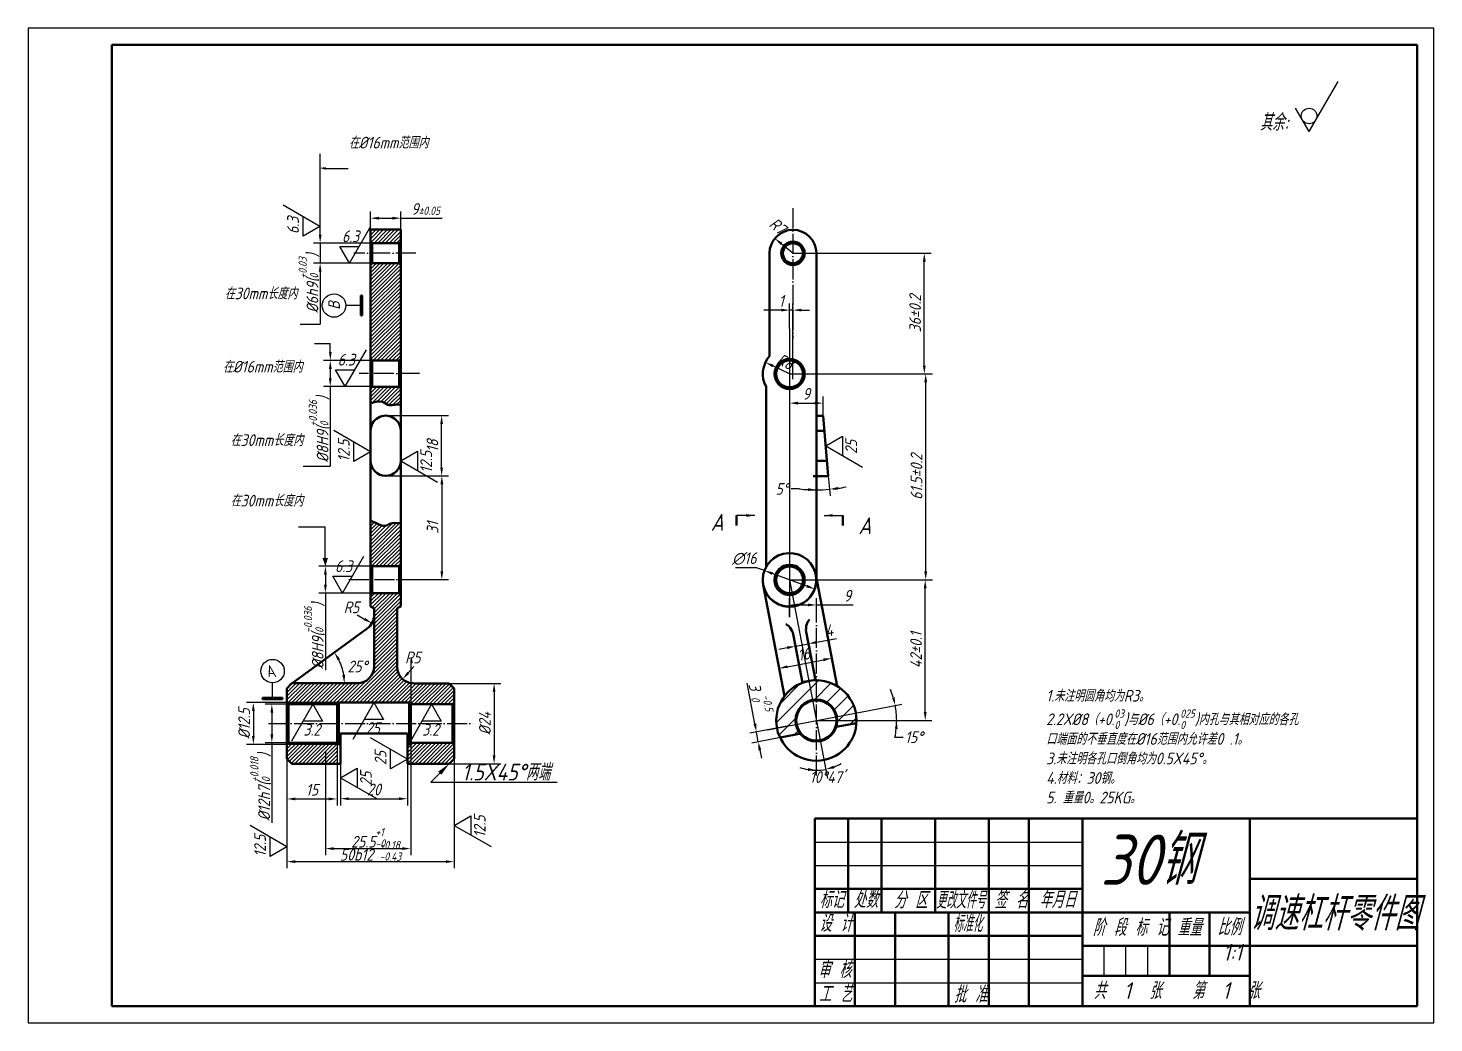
# Model space of a CAD drawing. Header units: millimetres. Extents: x 0 to 856, y 0 to 298.
# Drawn here: x 0 to 420, y 0 to 297 of the extents above; entities that cross this region are included whole.
import ezdxf
from ezdxf import colors
from ezdxf.entities.mleader import LeaderData, LeaderLine
from ezdxf.enums import TextEntityAlignment as Align
from ezdxf.math import Vec2, Vec3

# ---------------------------------------------------------------- set-up
doc = ezdxf.new("R2010")
doc.units = ezdxf.units.MM
doc.linetypes.add('点画线-25', pattern=[7.625, 6, -0.75, 0.125, -0.75])
for name, color, linetype, lineweight in [('图框标题栏-文字', 4, 'Continuous', 25), ('图框标题栏-粗实线', 7, 'Continuous', 50), ('图框标题栏-细实线', 3, 'Continuous', 25), ('尺寸', 2, 'Continuous', 25), ('文字及注释', 4, 'Continuous', 25), ('粗实线', 7, 'Continuous', 50), ('细实线', 3, 'Continuous', 25), ('细点画线', 1, '点画线-25', 25)]:
    doc.layers.add(name, color=color, linetype=linetype, lineweight=lineweight)
doc.styles.add('工程字体', font='gbeitc.shx', dxfattribs={"bigfont": 'gbcbig.shx'})
doc.dimstyles.new('国标', dxfattribs={"dimtxt": 3.5, "dimasz": 2.5, "dimexe": 2, "dimexo": 0, "dimgap": 1, "dimtad": 1, "dimdec": 3, "dimdsep": 46, "dimtxsty": '工程字体', "dimcen": 2.5, "dimclrd": 256, "dimclre": 256, "dimclrt": 256, "dimazin": 2, "dimtm": 1e-09, "dimtfac": 0.7, "dimtdec": 3, "dimtmove": 0, "dimatfit": 2, "dimfxl": 2, "dimlwd": -1, "dimlwe": -1, "dimarcsym": 0})
doc.dimstyles.new('国标$2', dxfattribs={"dimtxt": 3.5, "dimasz": 2.5, "dimexe": 2, "dimexo": 0, "dimgap": 1, "dimtad": 0, "dimtih": 1, "dimtoh": 1, "dimdec": 3, "dimdsep": 46, "dimtxsty": '工程字体', "dimcen": 2.5, "dimclrd": 256, "dimclre": 256, "dimclrt": 256, "dimazin": 2, "dimtm": 1e-09, "dimtfac": 0.7, "dimtdec": 3, "dimtmove": 0, "dimatfit": 2, "dimfxl": 2, "dimlwd": -1, "dimlwe": -1, "dimarcsym": 0})
doc.dimstyles.new('国标$3', dxfattribs={"dimtxt": 3.5, "dimasz": 2.5, "dimexe": 2, "dimexo": 0, "dimgap": 1, "dimtad": 1, "dimtoh": 1, "dimdec": 3, "dimdsep": 46, "dimtxsty": '工程字体', "dimcen": 2.5, "dimclrd": 256, "dimclre": 256, "dimclrt": 256, "dimazin": 2, "dimtm": 1e-09, "dimtfac": 0.7, "dimtdec": 3, "dimtmove": 0, "dimatfit": 2, "dimfxl": 2, "dimlwd": -1, "dimlwe": -1, "dimarcsym": 0})
doc.dimstyles.new('国标$4', dxfattribs={"dimtxt": 3.5, "dimasz": 2.5, "dimexe": 2, "dimexo": 0, "dimgap": 1, "dimtad": 1, "dimtoh": 1, "dimdec": 3, "dimdsep": 46, "dimtxsty": '工程字体', "dimcen": 2.5, "dimclrd": 256, "dimclre": 256, "dimclrt": 256, "dimazin": 2, "dimtm": 1e-09, "dimtfac": 0.7, "dimtdec": 3, "dimtmove": 0, "dimatfit": 2, "dimfxl": 2, "dimlwd": -1, "dimlwe": -1, "dimarcsym": 0})

# ---------------------------------------------------------------- blocks, each defined once
blk = doc.blocks.new('*D14')
at = {"layer": 'Defpoints', "color": 0}
for p in [(227.5, 193.76), (268.17, 193.76), (227.5, 132.28)]:
    blk.add_point(p, dxfattribs=at)
at = {"layer": '尺寸'}
for p, q in [((227.5, 193.76), (270.17, 193.76)), ((268.17, 134.78), (268.17, 191.26)), ((227.5, 132.28), (270.17, 132.28))]:
    blk.add_line(p, q, dxfattribs=at)
for points in [[(267.76, 191.26), (268.59, 191.26), (268.17, 193.76)], [(267.76, 134.78), (268.59, 134.78), (268.17, 132.28)]]:
    blk.add_solid(points, dxfattribs=at)
at = {"layer": '尺寸', "insert": (265.42, 163.02), "char_height": 3.5, "attachment_point": 5, "rotation": 90, "style": '工程字体'}
blk.add_mtext('61.5%%P0.2', dxfattribs=at)
blk = doc.blocks.new('*D15')
at = {"layer": 'Defpoints', "color": 0}
for p in [(227.5, 132.28), (268.03, 132.28), (235.5, 90.28)]:
    blk.add_point(p, dxfattribs=at)
at = {"layer": '尺寸'}
for p, q in [((227.5, 132.28), (270.03, 132.28)), ((268.03, 92.78), (268.03, 129.78)), ((235.5, 90.28), (270.03, 90.28))]:
    blk.add_line(p, q, dxfattribs=at)
for points in [[(267.61, 129.78), (268.44, 129.78), (268.03, 132.28)], [(267.61, 92.78), (268.44, 92.78), (268.03, 90.28)]]:
    blk.add_solid(points, dxfattribs=at)
at = {"layer": '尺寸', "insert": (265.28, 111.28), "char_height": 3.5, "attachment_point": 5, "rotation": 90, "style": '工程字体'}
blk.add_mtext('42%%P0.1', dxfattribs=at)
blk = doc.blocks.new('*D16')
at = {"layer": 'Defpoints', "color": 0}
for p in [(229.24, 112.45), (233.17, 113.2), (233.17, 113.2)]:
    blk.add_point(p, dxfattribs=at)
at = {"layer": '尺寸'}
for p, q in [((229.24, 112.45), (228.87, 114.42)), ((233.17, 113.2), (232.8, 115.17)), ((235.63, 113.67), (241.48, 114.79)), ((226.79, 111.99), (224.33, 111.52)), ((229.24, 112.45), (233.17, 113.2))]:
    blk.add_line(p, q, dxfattribs=at)
for points in [[(235.55, 114.08), (235.71, 113.26), (233.17, 113.2)], [(226.71, 112.4), (226.86, 111.58), (229.24, 112.45)]]:
    blk.add_solid(points, dxfattribs=at)
at = {"layer": '尺寸', "insert": (239.27, 117.16), "char_height": 3.5, "attachment_point": 5, "rotation": 10.7833, "style": '工程字体'}
blk.add_mtext('4', dxfattribs=at)
blk = doc.blocks.new('*D17')
at = {"layer": 'Defpoints', "color": 0}
for p in [(220.29, 197.22), (227.5, 193.76)]:
    blk.add_point(p, dxfattribs=at)
at = {"layer": '尺寸'}
blk.add_line((227.5, 193.76), (222.54, 196.14), dxfattribs=at)
blk.add_solid([(222.72, 196.51), (222.36, 195.76), (220.29, 197.22)], dxfattribs=at)
at = {"layer": '尺寸', "insert": (226.21, 197.43), "char_height": 3.5, "attachment_point": 5, "rotation": 334.3964, "style": '工程字体'}
blk.add_mtext('R8', dxfattribs=at)
blk = doc.blocks.new('*D18')
at = {"layer": 'Defpoints', "color": 0}
for p in [(235.5, 181.28), (237.5, 181.28), (235.5, 167.78), (239.08, 163.28), (238.12, 159.21)]:
    blk.add_point(p, dxfattribs=at)
at = {"layer": '尺寸'}
for p, q in [((235.5, 167.78), (235.5, 157.13)), ((239.08, 163.28), (239.6, 157.31)), ((230.51, 159.41), (228.01, 159.41))]:
    blk.add_line(p, q, dxfattribs=at)
for start, end in [(278.1833, 281.3665), (263.631, 270), (263.6335, 266.8167), (270, 275)]:
    blk.add_arc((235.5, 204.14), 45, start, end, dxfattribs=at)
for points in [[(233.02, 159.62), (232.99, 158.79), (235.5, 159.13)], [(241.96, 159.18), (241.86, 160.01), (239.42, 159.3)]]:
    blk.add_solid(points, dxfattribs=at)
at = {"layer": '尺寸', "insert": (225.22, 159.41), "char_height": 3.5, "attachment_point": 5, "style": '工程字体'}
blk.add_mtext('5°', dxfattribs=at)
blk = doc.blocks.new('*D19')
at = {"layer": 'Defpoints', "color": 0}
for p in [(219.99, 135.03), (235.01, 129.53)]:
    blk.add_point(p, dxfattribs=at)
at = {"layer": '尺寸'}
for p, q in [((217.64, 135.89), (211.32, 135.89)), ((219.99, 135.03), (217.64, 135.89)), ((232.67, 130.38), (222.34, 134.17))]:
    blk.add_line(p, q, dxfattribs=at)
for points in [[(222.48, 134.56), (222.19, 133.78), (219.99, 135.03)], [(232.81, 130.78), (232.52, 129.99), (235.01, 129.53)]]:
    blk.add_solid(points, dxfattribs=at)
at = {"layer": '尺寸', "insert": (213.98, 138.64), "char_height": 3.5, "attachment_point": 5, "style": '工程字体'}
blk.add_mtext('∅16', dxfattribs=at)
blk = doc.blocks.new('*D20')
at = {"layer": 'Defpoints', "color": 0}
for p in [(235.5, 124.77), (227.5, 121.15), (235.5, 121.15)]:
    blk.add_point(p, dxfattribs=at)
at = {"layer": '尺寸'}
for p, q in [((227.5, 121.15), (227.5, 126.77)), ((235.5, 121.15), (235.5, 126.77)), ((230, 124.77), (233, 124.77)), ((235.5, 124.77), (246.51, 124.77))]:
    blk.add_line(p, q, dxfattribs=at)
for points in [[(230, 125.19), (230, 124.36), (227.5, 124.77)], [(233, 125.19), (233, 124.36), (235.5, 124.77)]]:
    blk.add_solid(points, dxfattribs=at)
at = {"layer": '尺寸', "insert": (244.78, 127.52), "char_height": 3.5, "attachment_point": 5, "style": '工程字体'}
blk.add_mtext('9', dxfattribs=at)
blk = doc.blocks.new('*D21')
at = {"layer": 'Defpoints', "color": 0}
for p in [(251.29, 93.28), (259.31, 93.28), (235.5, 90.28), (255.06, 90.28), (220.96, 87.51)]:
    blk.add_point(p, dxfattribs=at)
at = {"layer": '尺寸'}
for p, q in [((251.29, 93.28), (261.04, 95.14)), ((255.06, 90.28), (261.5, 90.28)), ((258.98, 85.3), (261.48, 85.3))]:
    blk.add_line(p, q, dxfattribs=at)
for start, end in [(16.7544, 22.7255), (0, 10.7833), (348.0415, 0), (348.0578, 354.0289)]:
    blk.add_arc((235.5, 90.28), 24, start, end, dxfattribs=at)
for points in [[(258.89, 97.29), (258.08, 97.1), (259.08, 94.77)], [(258.96, 87.8), (259.79, 87.76), (259.5, 90.28)]]:
    blk.add_solid(points, dxfattribs=at)
at = {"layer": '尺寸', "insert": (264.67, 85.3), "char_height": 3.5, "attachment_point": 5, "style": '工程字体'}
blk.add_mtext('15%%D', dxfattribs=at)
blk = doc.blocks.new('*D22')
at = {"layer": 'Defpoints', "color": 0}
for p in [(111.32, 240.25), (102.32, 236.83), (111.32, 236.83)]:
    blk.add_point(p, dxfattribs=at)
at = {"layer": '尺寸'}
for p, q in [((102.32, 236.83), (102.32, 242.25)), ((104.82, 240.25), (108.82, 240.25)), ((111.32, 236.83), (111.32, 242.25)), ((111.32, 240.25), (123.7, 240.25))]:
    blk.add_line(p, q, dxfattribs=at)
for points in [[(104.82, 240.67), (104.82, 239.83), (102.32, 240.25)], [(108.82, 240.67), (108.82, 239.83), (111.32, 240.25)]]:
    blk.add_solid(points, dxfattribs=at)
at = {"layer": '尺寸', "insert": (118.76, 243), "char_height": 3.5, "attachment_point": 5, "style": '工程字体'}
blk.add_mtext('9{\\H2.450000;±0.05}', dxfattribs=at)
blk = doc.blocks.new('*D23')
at = {"layer": 'Defpoints', "color": 0}
for p in [(106.82, 136.33), (88.82, 128.33), (106.82, 128.33)]:
    blk.add_point(p, dxfattribs=at)
at = {"layer": '尺寸'}
for p, q in [((106.82, 136.33), (86.82, 136.33)), ((88.82, 133.83), (88.82, 130.83)), ((106.82, 128.33), (86.82, 128.33)), ((88.82, 128.33), (88.82, 105.26))]:
    blk.add_line(p, q, dxfattribs=at)
for points in [[(88.41, 133.83), (89.24, 133.83), (88.82, 136.33)], [(88.41, 130.83), (89.24, 130.83), (88.82, 128.33)]]:
    blk.add_solid(points, dxfattribs=at)
at = {"layer": '尺寸', "insert": (85.5, 115.55), "char_height": 3.5, "attachment_point": 5, "rotation": 90, "style": '工程字体'}
blk.add_mtext('%%C8H9({\\H0.7x;\\S-0.036^ 0;})', dxfattribs=at)
blk = doc.blocks.new('*D24')
at = {"layer": 'Defpoints', "color": 0}
for p in [(120.64, 101.37), (120.64, 77.37), (139.22, 77.37)]:
    blk.add_point(p, dxfattribs=at)
at = {"layer": '尺寸'}
for p, q in [((120.64, 101.37), (141.22, 101.37)), ((139.22, 98.87), (139.22, 79.87)), ((120.64, 77.37), (141.22, 77.37))]:
    blk.add_line(p, q, dxfattribs=at)
for points in [[(138.8, 98.87), (139.63, 98.87), (139.22, 101.37)], [(138.8, 79.87), (139.63, 79.87), (139.22, 77.37)]]:
    blk.add_solid(points, dxfattribs=at)
at = {"layer": '尺寸', "insert": (136.47, 89.37), "char_height": 3.5, "attachment_point": 5, "rotation": 90, "style": '工程字体'}
blk.add_mtext('%%C24', dxfattribs=at)
blk = doc.blocks.new('*D25')
at = {"layer": 'Defpoints', "color": 0}
for p in [(106.82, 163.31), (110.82, 132.33), (123.61, 132.33)]:
    blk.add_point(p, dxfattribs=at)
at = {"layer": '尺寸'}
for p, q in [((106.82, 163.31), (125.61, 163.31)), ((123.61, 160.81), (123.61, 134.83)), ((110.82, 132.33), (125.61, 132.33))]:
    blk.add_line(p, q, dxfattribs=at)
for points in [[(123.19, 160.81), (124.03, 160.81), (123.61, 163.31)], [(123.19, 134.83), (124.03, 134.83), (123.61, 132.33)]]:
    blk.add_solid(points, dxfattribs=at)
at = {"layer": '尺寸', "insert": (120.86, 147.82), "char_height": 3.5, "attachment_point": 5, "rotation": 90, "style": '工程字体'}
blk.add_mtext('31', dxfattribs=at)
blk = doc.blocks.new('*D13')
at = {"layer": 'Defpoints', "color": 0}
for p in [(106.82, 181.3), (123.55, 181.3), (106.82, 163.31)]:
    blk.add_point(p, dxfattribs=at)
at = {"layer": '尺寸'}
for p, q in [((106.82, 181.3), (125.55, 181.3)), ((123.55, 165.81), (123.55, 178.8)), ((106.82, 163.31), (125.55, 163.31))]:
    blk.add_line(p, q, dxfattribs=at)
for points in [[(123.13, 178.8), (123.96, 178.8), (123.55, 181.3)], [(123.13, 165.81), (123.96, 165.81), (123.55, 163.31)]]:
    blk.add_solid(points, dxfattribs=at)
at = {"layer": '尺寸', "insert": (120.8, 172.3), "char_height": 3.5, "attachment_point": 5, "rotation": 90, "style": '工程字体'}
blk.add_mtext('18', dxfattribs=at)
blk = doc.blocks.new('*D26')
at = {"layer": 'Defpoints', "color": 0}
for p in [(93.32, 79.54), (113.32, 79.54), (113.32, 66.93)]:
    blk.add_point(p, dxfattribs=at)
at = {"layer": '尺寸'}
for p, q in [((93.32, 79.54), (93.32, 64.93)), ((113.32, 79.54), (113.32, 64.93)), ((95.82, 66.93), (110.82, 66.93))]:
    blk.add_line(p, q, dxfattribs=at)
for points in [[(95.82, 67.34), (95.82, 66.51), (93.32, 66.93)], [(110.82, 67.34), (110.82, 66.51), (113.32, 66.93)]]:
    blk.add_solid(points, dxfattribs=at)
at = {"layer": '尺寸', "insert": (103.32, 69.68), "char_height": 3.5, "attachment_point": 5, "style": '工程字体'}
blk.add_mtext('20', dxfattribs=at)
blk = doc.blocks.new('*D27')
at = {"layer": 'Defpoints', "color": 0}
for p in [(114.32, 108.53), (88.82, 80.91), (114.32, 52.03)]:
    blk.add_point(p, dxfattribs=at)
at = {"layer": '尺寸'}
for p, q in [((114.32, 108.53), (114.32, 50.03)), ((88.82, 80.91), (88.82, 50.03)), ((91.32, 52.03), (111.82, 52.03))]:
    blk.add_line(p, q, dxfattribs=at)
for points in [[(91.32, 52.45), (91.32, 51.61), (88.82, 52.03)], [(111.82, 52.45), (111.82, 51.61), (114.32, 52.03)]]:
    blk.add_solid(points, dxfattribs=at)
at = {"layer": '尺寸', "insert": (101.57, 55.28), "char_height": 3.5, "attachment_point": 5, "style": '工程字体'}
blk.add_mtext('25.5{\\H2.450000;\\S+1^ -0;}', dxfattribs=at)
blk = doc.blocks.new('*D28')
at = {"layer": 'Defpoints', "color": 0}
for p in [(77.32, 81), (127.32, 81), (127.32, 48.14)]:
    blk.add_point(p, dxfattribs=at)
at = {"layer": '尺寸'}
for p, q in [((77.32, 81), (77.32, 46.14)), ((127.32, 81), (127.32, 46.14)), ((79.82, 48.14), (124.82, 48.14))]:
    blk.add_line(p, q, dxfattribs=at)
for points in [[(79.82, 48.55), (79.82, 47.72), (77.32, 48.14)], [(124.82, 48.55), (124.82, 47.72), (127.32, 48.14)]]:
    blk.add_solid(points, dxfattribs=at)
at = {"layer": '尺寸', "insert": (102.32, 51.38), "char_height": 3.5, "attachment_point": 5, "style": '工程字体'}
blk.add_mtext('50b12 {\\H0.7x;\\S-0.18^ -0.43;}', dxfattribs=at)
blk = doc.blocks.new('*D29')
at = {"layer": 'Defpoints', "color": 0}
for p in [(85.07, 95.12), (72.82, 83.62), (85.07, 83.62)]:
    blk.add_point(p, dxfattribs=at)
at = {"layer": '尺寸'}
for p, q in [((85.07, 95.12), (70.82, 95.12)), ((72.82, 92.62), (72.82, 86.12)), ((85.07, 83.62), (70.82, 83.62)), ((72.82, 83.62), (72.82, 59.7))]:
    blk.add_line(p, q, dxfattribs=at)
for points in [[(72.41, 92.62), (73.24, 92.62), (72.82, 95.12)], [(72.41, 86.12), (73.24, 86.12), (72.82, 83.62)]]:
    blk.add_solid(points, dxfattribs=at)
at = {"layer": '尺寸', "insert": (69.5, 70.41), "char_height": 3.5, "attachment_point": 5, "rotation": 90, "style": '工程字体'}
blk.add_mtext('%%C12h7({\\H0.7x;\\S+0.018^ 0;})', dxfattribs=at)
blk = doc.blocks.new('*D30')
at = {"layer": 'Defpoints', "color": 0}
for p in [(94.15, 95.62), (67.29, 83.12), (93.07, 83.12)]:
    blk.add_point(p, dxfattribs=at)
at = {"layer": '尺寸'}
for p, q in [((94.15, 95.62), (65.29, 95.62)), ((67.29, 93.12), (67.29, 85.62)), ((93.07, 83.12), (65.29, 83.12))]:
    blk.add_line(p, q, dxfattribs=at)
for points in [[(66.87, 93.12), (67.7, 93.12), (67.29, 95.62)], [(66.87, 85.62), (67.7, 85.62), (67.29, 83.12)]]:
    blk.add_solid(points, dxfattribs=at)
at = {"layer": '尺寸', "insert": (64.54, 89.37), "char_height": 3.5, "attachment_point": 5, "rotation": 90, "style": '工程字体'}
blk.add_mtext('%%C12.5', dxfattribs=at)
blk = doc.blocks.new('粗糙度正向')
at = {"layer": '文字及注释'}
for p, q in [((0, 0), (6.35, 11)), ((0, 0), (-2.89, 5)), ((-2.89, 5), (2.89, 5))]:
    blk.add_line(p, q, dxfattribs=at)
at = {"layer": '文字及注释', "style": '工程字体'}
blk.add_attdef('CCD', text='', height=3.5, dxfattribs=at).set_placement((0.31, 8.02), align=Align.MIDDLE_CENTER)
blk = doc.blocks.new('粗糙度反向')
at = {"layer": '文字及注释'}
for p, q in [((0, 0), (-6.35, -11)), ((0, 0), (2.89, -5)), ((2.89, -5), (-2.89, -5))]:
    blk.add_line(p, q, dxfattribs=at)
at = {"layer": '文字及注释', "style": '工程字体'}
blk.add_attdef('CCD', text='', height=3.5, dxfattribs=at).set_placement((-0.31, -7.61), align=Align.MIDDLE_CENTER)
blk = doc.blocks.new('基准代号')
at = {"layer": '粗实线'}
for p, q in [((-3, -1), (3, -1)), ((-3, -1), (-3, -1.4)), ((-3, -1.4), (3, -1.4)), ((3, -1), (3, -1.4))]:
    blk.add_line(p, q, dxfattribs=at)
at = {"layer": '细实线'}
blk.add_line((0, -1.4), (0, -5.9), dxfattribs=at)
blk.add_circle((0, -9.4), 3.5, dxfattribs=at)
at = {"layer": '文字及注释', "style": '工程字体'}
blk.add_attdef('A', text='', height=3.5, dxfattribs=at).set_placement((0, -9.4), align=Align.MIDDLE)
blk = doc.blocks.new('粗糙度其余')
at = {"layer": '文字及注释'}
for q in [(8.66, 15), (-4.04, 7)]:
    blk.add_line((0, 0), q, dxfattribs=at)
blk.add_circle((0, 4.67), 2.33, dxfattribs=at)
at = {"layer": '文字及注释', "style": '工程字体'}
blk.add_text('其余:', height=5, dxfattribs=at).set_placement((-14.73, 0.31))
blk.add_attdef('CCD', text='', height=5, dxfattribs=at).set_placement((0.21, 11.05), align=Align.MIDDLE_CENTER)
blk = doc.blocks.new('*D31')
at = {"layer": 'Defpoints', "color": 0}
for p in [(227.5, 185.42), (237.5, 185.04), (237.5, 181.28)]:
    blk.add_point(p, dxfattribs=at)
at = {"layer": '尺寸'}
for p, q in [((227.5, 185.42), (227.5, 183.04)), ((230, 185.04), (235, 185.04)), ((237.5, 181.28), (237.5, 187.04))]:
    blk.add_line(p, q, dxfattribs=at)
for points in [[(230, 185.45), (230, 184.62), (227.5, 185.04)], [(235, 185.45), (235, 184.62), (237.5, 185.04)]]:
    blk.add_solid(points, dxfattribs=at)
at = {"layer": '尺寸', "insert": (232.5, 187.79), "char_height": 3.5, "attachment_point": 5, "style": '工程字体'}
blk.add_mtext('9', dxfattribs=at)
blk = doc.blocks.new('*D32')
at = {"layer": 'Defpoints', "color": 0}
for p in [(227.24, 88.7), (217.6, 86.87), (227.8, 85.76)]:
    blk.add_point(p, dxfattribs=at)
at = {"layer": '尺寸'}
for p, q in [((217.13, 89.32), (214.83, 101.39)), ((227.24, 88.7), (215.64, 86.49)), ((227.8, 85.76), (216.2, 83.55)), ((218.16, 83.92), (217.6, 86.87)), ((218.63, 81.46), (219.1, 79.01))]:
    blk.add_line(p, q, dxfattribs=at)
for points in [[(217.54, 89.4), (216.72, 89.24), (217.6, 86.87)], [(219.04, 81.54), (218.22, 81.39), (218.16, 83.92)]]:
    blk.add_solid(points, dxfattribs=at)
at = {"layer": '尺寸', "insert": (218.94, 97.19), "char_height": 3.5, "attachment_point": 5, "rotation": 280.7833, "style": '工程字体'}
blk.add_mtext('3 {\\H0.7x;\\S-0.5^ 0;}', dxfattribs=at)
blk = doc.blocks.new('*D33')
at = {"layer": 'Defpoints', "color": 0}
for p in [(222.81, 114.17), (238.52, 117.17), (240.11, 108.86)]:
    blk.add_point(p, dxfattribs=at)
at = {"layer": '尺寸'}
for p, q in [((222.81, 114.17), (224.76, 103.9)), ((238.52, 117.17), (240.48, 106.9)), ((226.84, 106.34), (237.65, 108.39))]:
    blk.add_line(p, q, dxfattribs=at)
for points in [[(226.77, 106.74), (226.92, 105.93), (224.39, 105.87)], [(237.57, 108.8), (237.73, 107.98), (240.11, 108.86)]]:
    blk.add_solid(points, dxfattribs=at)
at = {"layer": '尺寸', "insert": (231.73, 110.07), "char_height": 3.5, "attachment_point": 5, "rotation": 10.7833, "style": '工程字体'}
blk.add_mtext('16', dxfattribs=at)
blk = doc.blocks.new('剖切符号-上')
at = {"layer": '粗实线'}
blk.add_line((0, 0), (0, 3), dxfattribs=at)
at = {"layer": '细实线'}
blk.add_leader([(5.52, 3), (0, 3)], dimstyle='国标', override={"dimgap": 1, "dimtad": 0}, dxfattribs=at)

msp = doc.modelspace()

# ---------------------------------------------------------------- hatches: boundary and pattern name
at = {"layer": '细实线'}
h = msp.add_hatch(dxfattribs=at)
h.set_pattern_fill('LINE', color=256, scale=0.25, angle=45, style=0)
h.set_pattern_definition([(45, (31.0123, -22.469), (-0.561266, 0.561266), [])])
h.paths.add_polyline_path([(110.8163, 232.8327), (111.3163, 233.2723), (111.3163, 236.8327), (102.3163, 236.8327), (102.3163, 233.3328), (102.8163, 232.8327)])
h.paths.add_polyline_path([(111.3163, 226.3327), (110.8163, 226.8327), (102.8163, 226.8327), (102.3163, 226.3327), (102.3163, 198.2792), (102.8221, 197.7735), (110.8163, 197.7735), (111.3163, 198.2792)])
edge = h.paths.add_edge_path()
edge.add_line((102.8117, 189.8755), (102.3163, 189.3802))
edge.add_line((102.3163, 189.3802), (102.3163, 184.9476))
edge.add_spline(control_points=[(102.3163, 184.9476), (102.8216, 185.2252), (105.9204, 186.0648), (107.6095, 183.7922), (109.5388, 184.7507), (111.3163, 184.5663)], knot_values=[0.97921773, 0.97921773, 0.97921773, 0.97921773, 2.83041122, 5.52158832, 9.3542222, 9.3542222, 9.3542222, 9.3542222], degree=3, periodic=0)
edge.add_line((111.3163, 184.5663), (111.3163, 189.3802))
edge.add_line((111.3163, 189.3802), (110.8163, 189.8755))
edge.add_line((110.8163, 189.8755), (102.8117, 189.8755))
h = msp.add_hatch(dxfattribs=at)
h.set_pattern_fill('LINE', color=256, scale=0.25, angle=45, style=0)
edge = h.paths.add_edge_path()
edge.add_line((111.3163, 140.3278), (111.3163, 149.1489))
edge.add_spline(control_points=[(111.3163, 149.1489), (109.8833, 149.2199), (108.352, 149.4411), (106.3772, 147.6723), (104.6113, 149.0061), (102.3163, 149.9674)], knot_values=[0, 0, 0, 0, 1.90998128, 3.44465876, 7.40561734, 7.40561734, 7.40561734, 7.40561734], degree=3, periodic=0)
edge.add_line((102.3163, 149.9674), (102.3163, 140.3278))
edge.add_line((102.3163, 140.3278), (102.3163, 136.8278))
edge.add_line((102.3163, 136.8278), (102.8163, 136.3278))
edge.add_line((102.8163, 136.3278), (110.8163, 136.3278))
edge.add_line((110.8163, 136.3278), (111.3163, 136.8278))
edge.add_line((111.3163, 136.8278), (111.3163, 140.3278))
h.paths.add_polyline_path([(110.2487, 123.8278), (111.3163, 124.3278), (111.3163, 127.8842), (110.8163, 128.3278), (102.8163, 128.3278), (102.3163, 127.8278), (102.3163, 124.3278), (103.3839, 123.7114), (103.3839, 106.4164, -0.41421356), (98.3839, 101.4164), (78.8163, 101.4164), (77.3163, 99.8743), (77.3163, 95.6243), (77.8163, 95.1243), (92.3163, 95.1243), (92.8163, 95.6243), (113.8163, 95.6243), (114.3163, 95.1243), (126.8164, 95.1243), (127.3163, 95.6243), (127.3163, 99.8743), (125.8163, 101.3743), (115.4584, 101.3743, -0.427226), (110.2487, 106.396)])
h.paths.add_polyline_path([(92.3163, 83.6243), (77.8163, 83.6243), (77.3163, 83.1243), (77.3163, 78.8743), (78.8163, 77.3743), (92.3163, 77.3743)])
h.paths.add_polyline_path([(127.3163, 83.2307), (126.8164, 83.6243), (114.3163, 83.6243), (113.8163, 83.1243), (113.3163, 83.1243), (113.3163, 77.3743), (125.8163, 77.3743), (127.3163, 78.8743)])
h = msp.add_hatch(dxfattribs=at)
h.set_pattern_fill('ANSI31', color=256, style=0)
h.set_pattern_definition([(45, (-77.8596, -252.1903), (-2.245064, 2.245064), [])])
h.paths.add_polyline_path([(241.752, 90.2763, -0.07827177), (241.4494, 88.3551), (247.477, 89.5031, 0.01612029), (247.502, 90.2763, 0.47038664), (233.2602, 102.0651), (233.2534, 102.0638, 0.36002215), (223.502, 90.2763, 0.11066976), (224.6495, 85.1554), (230.6771, 86.3034, -0.1739378), (229.252, 90.2763, -1)])

# ---------------------------------------------------------------- linework, layer by layer
at = {"layer": '图框标题栏-粗实线'}
for p, q in [((415, 292), (25, 292)), ((25, 292), (25, 5)), ((415, 5), (415, 292)), ((235, 61), (415, 61)), ((235, 5), (235, 61)), ((245, 33), (245, 61)), ((255, 33), (255, 61)), ((271, 33), (271, 61)), ((287, 5), (287, 61)), ((299, 5), (299, 61)), ((315, 5), (315, 61)), ((365, 5), (365, 61)), ((415, 5), (415, 61)), ((365, 43), (415, 43)), ((235, 40), (315, 40)), ((235, 33), (365, 33)), ((247, 5), (247, 33)), ((259, 5), (259, 33)), ((275, 5), (275, 33)), ((341, 14), (341, 33)), ((353, 14), (353, 33)), ((235, 26), (315, 26)), ((315, 23), (415, 23)), ((315, 14), (365, 14)), ((25, 5), (415, 5))]:
    msp.add_line(p, q, dxfattribs=at)
at = {"layer": '图框标题栏-细实线'}
for p, q in [((420, 297), (0, 297)), ((0, 297), (0, 0)), ((420, 0), (420, 297)), ((235, 54), (315, 54)), ((235, 47), (315, 47)), ((321.5, 14), (321.5, 23)), ((328, 14), (328, 23)), ((334.5, 14), (334.5, 23)), ((235, 19), (315, 19)), ((235, 12), (315, 12)), ((0, 0), (420, 0))]:
    msp.add_line(p, q, dxfattribs=at)
at = {"layer": '尺寸'}
for p, q in [((87.2526, 235.3327), (87.2526, 259.5143)), ((88.9444, 255.1148), (95.5806, 255.1148)), ((106.8163, 232.8327), (85.2526, 232.8327)), ((87.2526, 232.8327), (87.2526, 226.8327)), ((228.5027, 229.7763), (225.0266, 232.634)), ((106.8163, 226.8327), (85.2526, 226.8327)), ((228.5027, 229.7763), (269.7551, 229.7763)), ((267.7551, 196.2613), (267.7551, 227.2763)), ((87.2526, 224.3327), (87.2526, 208.6313)), ((227.5027, 207.3635), (227.5027, 214.8063)), ((228.5027, 192.2018), (228.5027, 214.8063)), ((225.0027, 212.8063), (219.7735, 212.8063)), ((228.5027, 212.8063), (227.5027, 212.8063)), ((231.0027, 212.8063), (233.5027, 212.8063)), ((81.2595, 208.6313), (87.2526, 208.6313)), ((85.5352, 202.8145), (90.2929, 202.8145)), ((90.2929, 200.2735), (90.2929, 202.8145)), ((102.3163, 197.7735), (88.2799, 197.7735)), ((90.2799, 195.2735), (90.2799, 192.4755)), ((227.5027, 193.7613), (269.7551, 193.7613)), ((102.3163, 189.9755), (88.2799, 189.9755)), ((90.2799, 189.9755), (90.2799, 166.2616)), ((82.1939, 166.2616), (90.2799, 166.2616)), ((80.8181, 148.1021), (88.757, 148.1021)), ((88.757, 138.8278), (88.757, 148.1021)), ((98.3175, 121.8435), (100.5404, 120.5601)), ((115.2557, 106.3773), (113.5783, 104.5141)), ((77.3163, 89.374), (77.3163, 64.8541)), ((92.3163, 89.3825), (92.3163, 64.8541)), ((79.8163, 66.8541), (89.8163, 66.8541))]:
    msp.add_line(p, q, dxfattribs=at)
for centre, radius, start, end in [((78.8742, 101.4164), 15.6211, 9.179432, 26.832612), ((235.502, 90.2763), 14.8461, 250.611021, 270), ((235.502, 90.2763), 14.8461, 250.68053, 260.340265), ((235.502, 90.2763), 14.8461, 270, 280.783333), ((235.502, 90.2763), 14.8461, 290.443068, 300.102803)]:
    msp.add_arc(centre, radius, start, end, dxfattribs=at)
for points in [[(88.9444, 255.5314), (88.9444, 254.6981), (87.2526, 255.2495)], [(86.836, 235.3327), (87.6693, 235.3327), (87.2526, 232.8327)], [(225.2912, 232.9559), (224.762, 232.3122), (223.0954, 234.2216)], [(86.836, 224.3327), (87.6693, 224.3327), (87.2526, 226.8327)], [(267.3384, 227.2763), (268.1718, 227.2763), (267.7551, 229.7763)], [(225.0027, 213.223), (225.0027, 212.3896), (227.5027, 212.8063)], [(231.0027, 213.223), (231.0027, 212.3896), (228.5027, 212.8063)], [(89.8632, 195.2735), (90.6965, 195.2735), (90.2799, 197.7735)], [(89.878, 200.2735), (90.7114, 200.2735), (90.2947, 197.7735)], [(267.3384, 196.2613), (268.1718, 196.2613), (267.7551, 193.7613)], [(89.8632, 192.4755), (90.6965, 192.4755), (90.2799, 189.9755)], [(87.9389, 138.8278), (89.575, 138.8278), (88.8225, 136.3278)], [(100.7488, 120.9209), (100.3321, 120.1993), (102.7055, 119.3101)], [(92.4578, 108.2503), (93.169, 108.6848), (91.51, 110.6009)], [(94.7106, 103.9418), (93.88, 103.8751), (94.4953, 101.4164)], [(113.2686, 104.7929), (113.888, 104.2353), (111.9056, 102.6562)], [(233.0459, 76.0559), (232.9758, 75.2255), (235.502, 75.4302)], [(240.7995, 75.9639), (240.5752, 76.7665), (238.2796, 75.6924)], [(79.8163, 67.2708), (79.8163, 66.4375), (77.3163, 66.8541)], [(89.8163, 67.2708), (89.8163, 66.4375), (92.3163, 66.8541)]]:
    msp.add_solid(points, dxfattribs=at)
at = {"layer": '粗实线'}
for p, q in [((102.3163, 236.8327), (111.3163, 236.8327)), ((102.3163, 236.8327), (102.3163, 167.7953)), ((111.3163, 236.8327), (111.3163, 167.7953)), ((102.8163, 232.8327), (102.3163, 233.3328)), ((102.8163, 232.8327), (102.8163, 226.8327)), ((102.8163, 232.8327), (110.8163, 232.8327)), ((110.8163, 232.8327), (111.3163, 233.2723)), ((110.8163, 232.8327), (110.8163, 226.8327)), ((102.3163, 226.3327), (102.8163, 226.8327)), ((110.8163, 226.8327), (102.8163, 226.8327)), ((110.8163, 226.8327), (111.3163, 226.3327)), ((102.3163, 198.2792), (102.8221, 197.7735)), ((102.8163, 197.7735), (110.8163, 197.7735)), ((102.8221, 197.7735), (102.8163, 189.8755)), ((110.8163, 197.7735), (111.3163, 198.2792)), ((110.8163, 197.7735), (110.8163, 189.8755)), ((102.3163, 189.3802), (102.8146, 189.8784)), ((102.8163, 189.8755), (110.8163, 189.8755)), ((111.3163, 189.3802), (110.8163, 189.8755)), ((102.3163, 167.7953), (102.3163, 140.3278)), ((111.3163, 167.7953), (111.3163, 140.3278)), ((102.3163, 140.3278), (102.3163, 124.3278)), ((111.3163, 140.3278), (111.3163, 124.3278)), ((102.3163, 136.8278), (102.8163, 136.3278)), ((102.8163, 136.3278), (110.8163, 136.3278)), ((102.8163, 128.3278), (102.8163, 136.3278)), ((110.8163, 136.3278), (111.3163, 136.8278)), ((110.8163, 136.3278), (110.8163, 128.3278)), ((102.3163, 127.8278), (102.8163, 128.3278)), ((110.8163, 128.3278), (102.8163, 128.3278)), ((110.8163, 128.3278), (111.3163, 127.8842)), ((102.3163, 124.3278), (103.3839, 123.7114)), ((103.3839, 123.7114), (103.3839, 106.4164)), ((111.3163, 124.3278), (110.2487, 123.8278)), ((110.2487, 123.8278), (110.2487, 106.3743)), ((78.8163, 101.3743), (101.3229, 117.7335)), ((229.2419, 112.4549), (228.4703, 116.5064)), ((233.1713, 113.2033), (232.3996, 117.2548)), ((77.3163, 99.8743), (78.8163, 101.4164)), ((78.8163, 101.4164), (98.3839, 101.4164)), ((115.4584, 101.3743), (125.8163, 101.3743)), ((125.8163, 101.3743), (127.3163, 99.8743)), ((77.3163, 83.1243), (77.3163, 99.8743)), ((127.3163, 99.8743), (127.3163, 78.8743)), ((77.3163, 95.6243), (77.8163, 95.1243)), ((77.8163, 95.1243), (92.3163, 95.1243)), ((77.8163, 95.1243), (77.8163, 83.6243)), ((92.3163, 95.1243), (92.8163, 95.6243)), ((92.3163, 95.1243), (92.3163, 83.6243)), ((92.8163, 95.6243), (92.8163, 83.1243)), ((92.8163, 95.6243), (113.8163, 95.6243)), ((113.8163, 95.6243), (114.3163, 95.1243)), ((113.8163, 95.6243), (113.8163, 83.1243)), ((114.3163, 83.6243), (114.3163, 95.1243)), ((126.8164, 95.1243), (114.3163, 95.1243)), ((126.8164, 95.1243), (127.3163, 95.6243)), ((126.8164, 95.1243), (126.8164, 83.6795)), ((93.3163, 86.3743), (93.3163, 77.3743)), ((113.3163, 86.3743), (93.3163, 86.3743)), ((113.3163, 77.3743), (113.3163, 86.3743)), ((77.8163, 83.6243), (77.3163, 83.1243)), ((77.3163, 78.8743), (77.3163, 83.1243)), ((77.8163, 83.6243), (92.3163, 83.6243)), ((92.3163, 83.6243), (92.8163, 83.1243)), ((92.8163, 83.1243), (93.3163, 83.1243)), ((113.8163, 83.1243), (113.3163, 83.1243)), ((113.8163, 83.1243), (114.3163, 83.6243)), ((126.8164, 83.6243), (114.3163, 83.6243)), ((127.3163, 83.2307), (126.8164, 83.6243)), ((78.8163, 77.3743), (77.3163, 78.8743)), ((93.3163, 77.3743), (78.8163, 77.3743)), ((125.8163, 77.3743), (113.3163, 77.3743)), ((127.3163, 78.8743), (125.8163, 77.3743))]:
    msp.add_line(p, q, dxfattribs=at)
at = {"layer": '粗实线', "linetype": 'Continuous'}
for p, q in [((221.5027, 229.7763), (221.5027, 199.0528)), ((221.5027, 229.7763), (221.5027, 199.0528)), ((232.0027, 229.7763), (231.5027, 229.7763)), ((235.5027, 229.7763), (235.5027, 181.2763)), ((235.5027, 176.7763), (235.5027, 229.7763)), ((232.0027, 193.7613), (231.5027, 193.7613)), ((220.5027, 189.8883), (220.5027, 136.1493)), ((220.5027, 189.8883), (220.5027, 167.7763)), ((235.5027, 167.7763), (235.5027, 181.2763)), ((237.5051, 181.2763), (235.5027, 181.2763)), ((239.0774, 163.2768), (237.5027, 181.2757)), ((235.5027, 176.7763), (235.5027, 176.7298)), ((235.5027, 176.7763), (237.8964, 176.7763)), ((235.5027, 176.7763), (237.8964, 176.7763)), ((235.5027, 132.2763), (235.5027, 176.7298)), ((237.9005, 176.7298), (235.5027, 176.7298)), ((238.6838, 167.7763), (235.5027, 167.7763)), ((239.0753, 163.2763), (234.5027, 163.2763)), ((219.644, 130.7795), (225.9698, 97.5659)), ((225.9698, 97.5659), (219.644, 130.7795)), ((232.0027, 132.2763), (231.5027, 132.2763)), ((235.3614, 133.7731), (241.6873, 100.5594)), ((235.3614, 133.7731), (241.6873, 100.5594)), ((229.2419, 112.4549), (231.3235, 101.5253)), ((233.1713, 113.2033), (235.2529, 102.2737)), ((231.2921, 101.6902), (235.2215, 102.4386)), ((241.4494, 88.3551), (247.477, 89.5031)), ((224.6495, 85.1554), (230.9588, 86.3571))]:
    msp.add_line(p, q, dxfattribs=at)
for centre, radius in [((227.5027, 132.2763), 4), ((235.502, 90.2763), 12), ((235.502, 90.2763), 6.25), ((235.502, 90.2763), 6)]:
    msp.add_circle(centre, radius, dxfattribs=at)
for centre, radius, start, end in [((228.5027, 229.7763), 7, 0, 180), ((228.5027, 229.7763), 7, 0, 180), ((228.5027, 229.7763), 3.5, 0, 180), ((228.5027, 229.7763), 3, 0, 180), ((228.5027, 229.7763), 3.5, 180, 0), ((228.5027, 229.7763), 3, 180, 0), ((227.5027, 193.7613), 8, 138.590378, 208.955024), ((227.5027, 193.7613), 8, 138.590378, 208.955024), ((227.5027, 193.7613), 4.5, 0, 180), ((227.5027, 193.7613), 4, 0, 180), ((227.5027, 193.7613), 4.5, 180, 0), ((227.5027, 193.7613), 4, 180, 0), ((227.5027, 132.2763), 8, 190.7859, 180), ((227.5027, 132.2763), 4.5, 0, 180), ((227.5027, 132.2763), 8, 180, 190.7859), ((227.5027, 132.2763), 8, 190.783333, 10.783333), ((235.502, 90.2763), 12, 180, 0)]:
    msp.add_arc(centre, radius, start, end, dxfattribs=at)
at = {"layer": '粗实线'}
for centre, radius, start, end in [((106.8163, 176.7953), 4.5, 359.890159, 180.109841), ((106.8163, 167.8125), 4.5, 180.218053, 359.781947), ((98.3175, 121.8435), 5.0668, 306.380433, 359.277632), ((98.3839, 106.4164), 5, 270, 0), ((115.2557, 106.3773), 5.007, 180.033747, 272.319839)]:
    msp.add_arc(centre, radius, start, end, dxfattribs=at)
for points, knots in [([(102.3163, 184.9476), (102.8216, 185.2252), (105.9204, 186.0648), (107.6095, 183.7922), (109.5388, 184.7507), (111.3163, 184.5663)], [0.97921773, 0.97921773, 0.97921773, 0.97921773, 2.83041122, 5.52158832, 9.3542222, 9.3542222, 9.3542222, 9.3542222]), ([(102.3163, 149.9674), (104.6113, 149.0061), (106.3772, 147.6723), (108.352, 149.4411), (109.8833, 149.2199), (111.3163, 149.1489)], [0, 0, 0, 0, 3.96095858, 5.49563606, 7.40561734, 7.40561734, 7.40561734, 7.40561734])]:
    msp.add_open_spline(points, degree=3, knots=knots, dxfattribs=at)
at = {"layer": '粗实线', "linetype": 'Continuous'}
for points, start_tangent, end_tangent in [([(219.644, 130.7795), (220.1965, 128.975), (221.0677, 127.4833), (222.266, 126.2204), (223.8417, 125.1557), (225.4957, 124.5071), (227.1889, 124.2658), (229.0094, 124.4195), (230.7978, 124.9674), (232.2859, 125.8339), (233.5502, 127.0297), (234.617, 128.6034), (235.2687, 130.2572), (235.5128, 131.9481), (235.3614, 133.7731)], (0.19658916, -0.98048595), (-0.18145054, 0.98340007)), ([(232.0027, 132.2763), (231.849, 131.0749), (231.4137, 130.027), (230.6818, 129.0914), (229.72, 128.3472), (228.6825, 127.922), (227.4988, 127.7763), (226.2923, 127.9301), (225.2582, 128.363), (224.318, 129.097), (223.5737, 130.0588), (223.1485, 131.0962), (223.0027, 132.28)], (-0.01015908, -0.9999484), (-0.0048648, 0.99998817)), ([(223.0027, 132.2763), (223.1564, 131.0749), (223.5917, 130.027), (224.3236, 129.0914), (225.2854, 128.3472), (226.3229, 127.922), (227.5066, 127.7763), (228.713, 127.9301), (229.7472, 128.363), (230.6874, 129.097), (231.4317, 130.0588), (231.8569, 131.0962), (232.0027, 132.2763)], (0.01015908, -0.9999484), (0.00551199, 0.99998481))]:
    msp.add_spline(points, degree=3, dxfattribs=dict(at, start_tangent=start_tangent, end_tangent=end_tangent))
at = {"layer": '粗实线'}
for points in [[(228.4703, 116.5064), (227.3932, 118.3004), (226.3454, 119.0858)], [(232.3998, 117.2539), (232.743, 119.318), (233.4292, 120.4333)]]:
    msp.add_spline(points, degree=3, dxfattribs=at)
at = {"layer": '细点画线'}
for p, q in [((228.5027, 243.2249), (228.5027, 204.2143)), ((115.8163, 229.8327), (97.3163, 229.8327)), ((116.9251, 193.9193), (98.928, 193.9193)), ((95.8163, 132.3278), (117.8163, 132.3278)), ((235.502, 73.8144), (235.502, 123.0082)), ((71.8163, 89.3709), (132.8164, 89.4053)), ((235.502, 90.2763), (255.0573, 90.2763))]:
    msp.add_line(p, q, dxfattribs=at)
at = {"layer": '细点画线', "linetype": 'Continuous'}
for p, q in [((227.5027, 207.3635), (227.5027, 121.1474)), ((227.5027, 132.2763), (238.799, 72.9655)), ((220.959, 87.5065), (251.2946, 93.2841))]:
    msp.add_line(p, q, dxfattribs=at)

# ---------------------------------------------------------------- block references
at = {"layer": '尺寸'}
for name, p in [('粗糙度其余', (382.7254, 266.0973)), ('剖切符号-上', (211.6053, 148.4962))]:
    msp.add_blockref(name, p, dxfattribs=at)
at = {"layer": '尺寸', "rotation": 90}
for name, p, values in [('粗糙度正向', (87.1716, 237.786), {'CCD': '6.3'}), ('粗糙度正向', (102.3163, 170.5194), {'CCD': '12.5'}), ('粗糙度反向', (238.2901, 172.2763), {'CCD': '25'}), ('粗糙度反向', (111.3163, 167.7953), {'CCD': '12.5'}), ('粗糙度正向', (113.3163, 78.7572), {'CCD': '25'}), ('粗糙度反向', (93.3163, 73.2026), {'CCD': '25'}), ('粗糙度正向', (77.3163, 52.5404), {'CCD': '12.5'}), ('粗糙度反向', (127.3163, 58.9601), {'CCD': '12.5'})]:
    msp.add_blockref(name, p, dxfattribs=at).add_auto_attribs(values)
at = {"layer": '尺寸'}
for name, p, values in [('粗糙度正向', (96.0345, 226.8327), {'CCD': '6.3'}), ('粗糙度正向', (94.7473, 189.9755), {'CCD': '6.3'}), ('粗糙度正向', (93.9538, 128.3278), {'CCD': '6.3'}), ('粗糙度反向', (85.0663, 95.1243), {'CCD': '3.2'}), ('粗糙度反向', (103.3163, 95.6243), {'CCD': '25'}), ('粗糙度反向', (120.5663, 95.1243), {'CCD': '3.2'})]:
    msp.add_blockref(name, p, dxfattribs=at).add_auto_attribs(values)
ref = msp.add_blockref('基准代号', (100.8025, 214.1765), dxfattribs=dict(at, rotation=270))
ref.add_attrib('A', 'B', dxfattribs={"layer": '文字及注释', "height": 3.5, "rotation": 270, "style": '工程字体', "text_generation_flag": 6}).set_placement((91.4025, 214.1765), align=Align.MIDDLE)
at = {"layer": '尺寸', "xscale": -1}
msp.add_blockref('剖切符号-上', (243.4001, 148.4962), dxfattribs=at)
at = {"layer": '尺寸'}
ref = msp.add_blockref('基准代号', (73.0302, 95.6243), dxfattribs=dict(at, rotation=180))
ref.add_attrib('A', 'A', dxfattribs={"layer": '文字及注释', "height": 3.5, "rotation": 180, "style": '工程字体', "text_generation_flag": 4}).set_placement((73.0302, 105.0243), align=Align.MIDDLE)

# ---------------------------------------------------------------- texts
at = {"layer": '图框标题栏-文字', "style": '工程字体'}
for s, p in [('标记', (236.4239, 34.2605)), ('处数', (246.6298, 34.2775)), ('分 区', (258.6714, 34.159)), ('签 名', (288.6942, 34.1856)), ('年月日', (302.1539, 34.2967)), ('设 计', (236.3665, 27.2036)), ('阶 段 标 记', (318.0766, 25.9853)), ('重量', (343.3232, 25.9993)), ('比例', (355.3068, 26.1497)), ('审 核', (235.9902, 13.3764)), ('第  1  张', (347.7605, 7.1248)), ('工 艺', (236.2357, 6.1349)), ('批 准', (276.5974, 6.0133)), ('共  1  张', (318.3289, 7.1248))]:
    msp.add_text(s, height=5, dxfattribs=at).set_placement(p)
for s, width, p, p2 in [('更改文件号', 0.828151, (271.3148, 34.154), (286.0205, 34.154)), ('标准化', 0.811288, (276.4157, 27.1349), (285.0506, 27.1349))]:
    msp.add_text(s, height=5, dxfattribs=dict(at, width=width)).set_placement(p, p2, align=Align.FIT)
at = {"layer": '尺寸', "attachment_point": 1, "style": '工程字体'}
for s, insert, char_height, width in [('在%%C16mm范围内', (95.8092, 264.5585), 3.5, 40.28638), ('在30mm长度内', (58.7349, 219.5377), 3.5, 25.478947), ('在%%C16mm范围内', (58.2056, 197.6605), 3.5, 27.830703), ('在30mm长度内', (60.4918, 175.7336), 3.5, 25.478947), ('在30mm长度内', (60.4918, 157.6748), 3.5, 25.478947), ('A', (203.9511, 151.9189), 5, 5.438523), ('A', (248.0635, 150.9122), 5, 6.445656), ('\\A1;1.未注明圆角均为R3。\\P2.2X%%C8（+0.{\\H0.7x;\\S03^ 0;})与%%C6（+0.{\\H0.7x;\\S025^ 0;})内孔与其相对应的各孔口端面的不垂直度在%%C16范围内允许差0 .1。\\P3.未注明各孔口倒角均为0.5X45%%D。\\P4.材料：30钢。\\P5. 重量0。25KG。', (304.1532, 99.4114), 3.5, 76.805092), ('1.5X45%%D两端', (129.5986, 77.3743), 5, 31.199005)]:
    msp.add_mtext(s, dxfattribs=dict(at, insert=insert, char_height=char_height, width=width))
at = {"layer": '尺寸', "char_height": 3.5, "attachment_point": 5, "style": '工程字体'}
for s, insert, rotation in [('R7', (223.9317, 237.9088), 320.576419), ('%%C6h9({\\H0.7x;\\S+0.03^ 0;})', (83.9339, 220.8327), 90), ('36%%P0.2', (265.0051, 211.7688), 90), ('%%C8H9({\\H0.7x;\\S+0.036^ 0;})', (86.9611, 177.1932), 90)]:
    msp.add_mtext(s, dxfattribs=dict(at, insert=insert, rotation=rotation))
for s, insert in [('1', (225.0027, 215.5563)), ('R5', (96.6009, 124.072)), ('R5', (114.9321, 109.0962)), ('25°', (98.3839, 106.4164)), ("10%%D47'", (238.7182, 73.3896)), ('15', (84.8163, 69.6041))]:
    msp.add_mtext(s, dxfattribs=dict(at, insert=insert))
at = {"layer": '细实线', "attachment_point": 1, "style": '工程字体'}
for s, insert, char_height, width in [('30钢', (320.3772, 56.2044), 15, 42.095392), ('调速杠杆零件图', (365, 37.6435), 10, 50), (' 1:1', (354.264, 23.5731), 5, 12)]:
    msp.add_mtext(s, dxfattribs=dict(at, insert=insert, char_height=char_height, width=width))

# ---------------------------------------------------------------- dimensions: what is measured, and where the dimension line sits
at = {"layer": '尺寸'}
for base, p1, p2, override, picture, middle in [((111.3163, 240.249), (102.3163, 236.8327), (111.3163, 236.8327), {"dimgap": 1, "dimtol": 1, "dimlim": 0, "dimtp": 0.05, "dimtm": 0.05}, '*D22', (118.7575, 242.999)), ((114.3163, 52.0299), (88.8163, 80.9143), (114.3163, 108.5305), {"dimgap": 1, "dimtol": 1, "dimlim": 0, "dimtp": 1, "dimtm": 1e-09}, '*D27', (101.5663, 55.2758)), ((113.3163, 66.9274), (93.3163, 79.5369), (113.3163, 79.5369), {"dimgap": 1, "dimtol": 0, "dimlim": 0, "dimtp": 1, "dimtm": 0}, '*D26', (103.3163, 69.6774))]:
    dim = msp.add_linear_dim(base=base, p1=p1, p2=p2, dimstyle='国标', override=override, dxfattribs=at)
    dim.commit()
    dim.dimension.update_dxf_attribs({"geometry": picture, "text_midpoint": middle})
dim = msp.add_radius_dim(center=(227.5027, 193.7613), mpoint=(220.2882, 197.2184), dimstyle='国标$4', dxfattribs=at)
dim.commit()
dim.dimension.update_dxf_attribs({"geometry": '*D17', "text_midpoint": (226.2111, 197.4296)})
for base, p1, p2, text, picture, middle in [((268.1729, 193.7613), (227.5027, 132.2763), (227.5027, 193.7613), '61.5%%P0.2', '*D14', (265.4229, 163.0188)), ((123.5457, 181.2953), (106.8163, 163.3124), (106.8163, 181.2953), '18', '*D13', (120.7957, 172.3039)), ((123.6101, 132.3278), (106.8163, 163.3124), (110.8163, 132.3278), '31', '*D25', (120.8601, 147.8201)), ((88.8225, 128.3278), (106.8163, 136.3278), (106.8163, 128.3278), '%%C<>H9({\\H0.7x;\\S-0.036^ 0;})', '*D23', (85.5038, 115.5455)), ((268.0274, 132.2763), (235.502, 90.2763), (227.5027, 132.2763), '<>%%P0.1', '*D15', (265.2774, 111.2763)), ((139.2161, 77.3743), (120.6374, 101.3743), (120.6374, 77.3743), '%%C<>', '*D24', (136.4661, 89.3743)), ((67.2872, 83.1243), (94.1477, 95.6243), (93.0663, 83.1243), '%%C<>', '*D30', (64.5372, 89.3743)), ((72.8219, 83.6243), (85.0663, 95.1243), (85.0663, 83.6243), '%%C12h7({\\H0.7x;\\S+0.018^ 0;})', '*D29', (69.5031, 70.4118))]:
    dim = msp.add_linear_dim(base=base, p1=p1, p2=p2, angle=90, text=text, dimstyle='国标', dxfattribs=at)
    dim.commit()
    dim.dimension.update_dxf_attribs({"geometry": picture, "text_midpoint": middle})
dim = msp.add_linear_dim(base=(237.5027, 185.0363), p1=(227.5027, 185.4214), p2=(237.5027, 181.2757), text='9', dimstyle='国标', dxfattribs=at)
dim.commit()
dim.dimension.update_dxf_attribs({"geometry": '*D31', "text_midpoint": (232.5027, 187.7863)})
dim = msp.add_angular_dim_2l(base=(238.1194, 159.2091), line1=((235.5027, 167.7763), (235.5027, 181.2763)), line2=((239.0774, 163.2768), (237.5027, 181.2757)), dimstyle='国标$2', dxfattribs=at)
dim.commit()
dim.dimension.update_dxf_attribs({"geometry": '*D18', "text_midpoint": (225.224, 159.4107)})
dim = msp.add_diameter_dim_2p(p1=(235.0148, 129.5253), p2=(219.9906, 135.0273), dimstyle='国标$3', dxfattribs=at)
dim.commit()
dim.dimension.update_dxf_attribs({"geometry": '*D19', "text_midpoint": (213.9816, 135.887), "dimtype": 163})
dim = msp.add_linear_dim(base=(235.502, 124.7742), p1=(227.5027, 121.1474), p2=(235.502, 121.1474), angle=0, text='9', dimstyle='国标', dxfattribs=at)
dim.commit()
dim.dimension.update_dxf_attribs({"geometry": '*D20', "text_midpoint": (244.7765, 124.7742), "dimtype": 161})
for p1, p2, distance, picture, middle in [((229.2419, 112.4549), (233.1713, 113.2033), 0, '*D16', (239.2671, 117.1638)), ((222.8069, 114.1727), (238.5243, 117.1662), -8.4544, '*D33', (231.7329, 110.0658))]:
    dim = msp.add_aligned_dim(p1=p1, p2=p2, distance=distance, dimstyle='国标', dxfattribs=at)
    dim.commit()
    dim.dimension.update_dxf_attribs({"geometry": picture, "text_midpoint": middle})
dim = msp.add_aligned_dim(p1=(227.8042, 85.7563), p2=(227.2429, 88.7033), distance=9.8164, text='<> {\\H0.7x;\\S-0.5^ 0;}', dimstyle='国标', dxfattribs=at)
dim.commit()
dim.dimension.update_dxf_attribs({"geometry": '*D32', "text_midpoint": (218.9379, 97.1894)})
dim = msp.add_angular_dim_2l(base=(259.3129, 93.2796), line1=((235.502, 90.2763), (255.0573, 90.2763)), line2=((220.959, 87.5065), (251.2946, 93.2841)), text='15%%D', dimstyle='国标$2', dxfattribs=at)
dim.commit()
dim.dimension.update_dxf_attribs({"geometry": '*D21', "text_midpoint": (264.6682, 85.3035)})
dim = msp.add_linear_dim(base=(127.3163, 48.1361), p1=(77.3163, 80.9993), p2=(127.3163, 80.9993), text='50b12 {\\H0.7x;\\S-0.18^ -0.43;}', dimstyle='国标', override={"dimgap": 1, "dimtol": 1, "dimlim": 0, "dimtp": -0.18, "dimtm": -0.43}, dxfattribs=at)
dim.commit()
dim.dimension.update_dxf_attribs({"geometry": '*D28', "text_midpoint": (102.3163, 51.3819)})

# ---------------------------------------------------------------- leaders
ml = msp.add_multileader_mtext('Standard', dxfattribs=at)
ml.set_content('', color=256, style='工程字体')
ml.set_leader_properties(color=256, linetype='ByLayer', lineweight=-1)
ml.build(insert=Vec2(0, 0))
ml.multileader.update_dxf_attribs({"has_dogleg": 0, "text_left_attachment_type": 5, "text_right_attachment_type": 5, "dogleg_length": 0.36})
ctx = ml.context
ctx.base_point, ctx.char_height, ctx.plane_origin = Vec3(156.0567, 71.8536), 3.5, Vec3(125.8163, 77.3743)
ctx.left_attachment, ctx.right_attachment = 5, 5
notes = []
notes.append((ctx, [(0, (1, 1, 0), (155.6967, 71.8536), (1, 0), 0.36, [(0, [(125.8163, 77.3743), (120.2956, 71.8536)], 0, [])])]))
ctx.mtext.insert, ctx.mtext.flow_direction = Vec3(158.0567, 75.3536), 5
for ctx, leaders in notes:
    for number, flags, end, landing, length, lines in leaders:
        leader = LeaderData()
        leader.index, (leader.has_last_leader_line, leader.has_dogleg_vector, leader.attachment_direction) = number, flags
        leader.last_leader_point, leader.dogleg_vector, leader.dogleg_length = Vec3(end), Vec3(landing), length
        for number, points, colour, breaks in lines:
            line = LeaderLine()
            line.index, line.vertices, line.color, line.breaks = number, Vec3.list(points), colors.encode_raw_color(colour), breaks
            leader.lines.append(line)
        ctx.leaders.append(leader)

doc.saveas('drawing.dxf')
